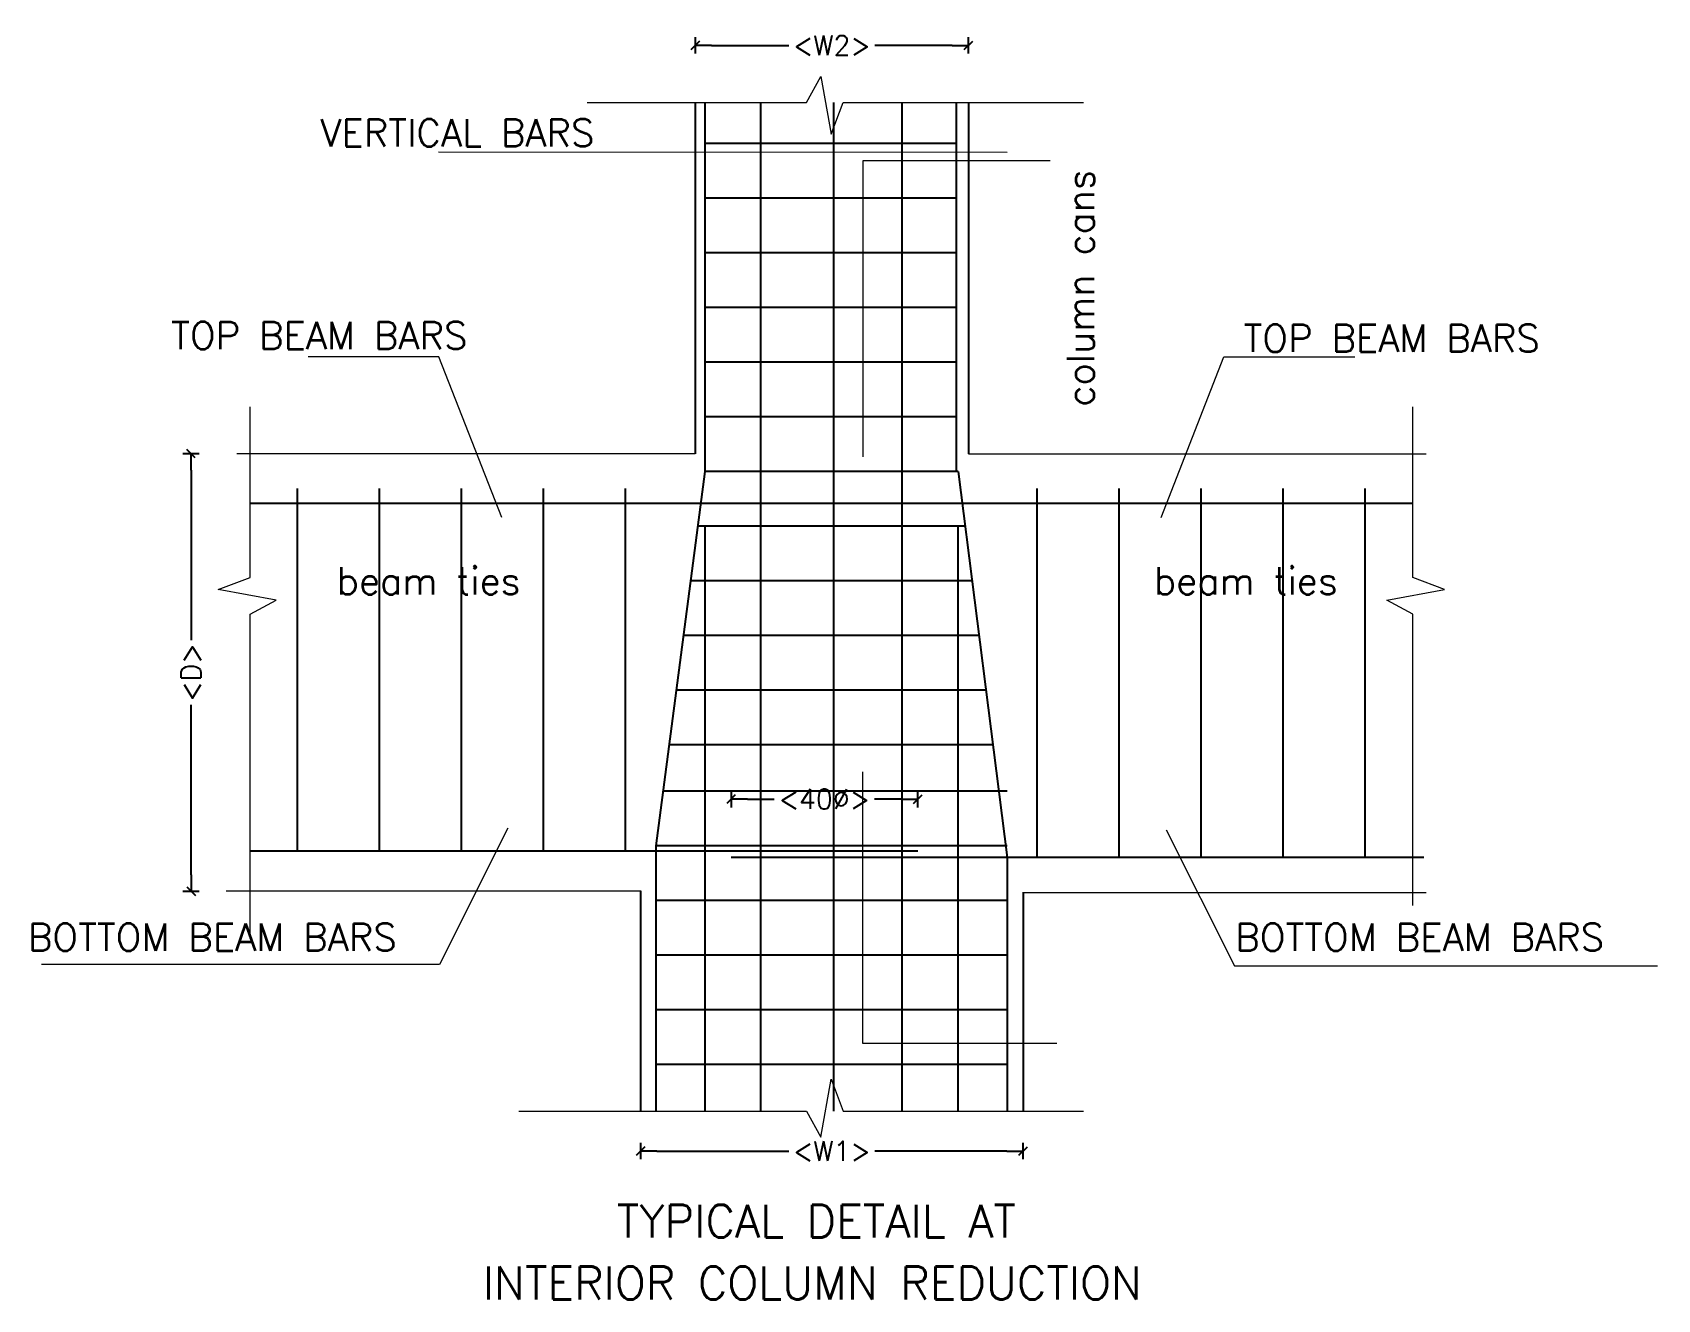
# Model space of a CAD drawing. Extents: x 166525 to 167198, y 178739 to 179747.
# Drawn here: x 166654.83 to 166663.75, y 179388.19 to 179395.14 of the extents above; entities that cross this region are included whole.
import ezdxf

# ---------------------------------------------------------------- set-up
doc = ezdxf.new("R2010")
doc.units = 0
doc.header["$MEASUREMENT"] = 0
doc.layers.get('0').update_dxf_attribs({"linetype": 'CONTINUOUS'})
doc.layers.get('DEFPOINTS').update_dxf_attribs({"linetype": 'CONTINUOUS'})
for name, color, linetype, lineweight in [('BEAM', 6, 'CONTINUOUS', 13), ('LINE', 8, 'CONTINUOUS', 9), ('STIRRUP', 1, 'CONTINUOUS', 25)]:
    doc.layers.add(name, color=color, linetype=linetype, lineweight=lineweight)
for name, color, linetype in [('BEAM-DIM', 4, 'CONTINUOUS'), ('BEAM-REIN', 2, 'CONTINUOUS'), ('Column', 6, 'CONTINUOUS'), ('DIM', 144, 'CONTINUOUS'), ('FOOT-DIM', 4, 'CONTINUOUS'), ('TEXT', 7, 'CONTINUOUS')]:
    doc.layers.add(name, color=color, linetype=linetype)
doc.styles.add('ROMANS', font='romans.shx')
doc.dimstyles.new('Copy(2) of OUTSIDE1-20', dxfattribs={"dimscale": 0, "dimtxt": 18, "dimasz": 15, "dimexe": 0, "dimexo": 0, "dimgap": 0, "dimtad": 0, "dimdec": 0, "dimlfac": 0.2, "dimzin": 0, "dimdsep": 46, "dimtxsty": 'ROMANS', "dimblk1": 'DIMQ', "dimblk2": 'DIMQ', "dimsah": 1, "dimcen": 0, "dimdle": 0.1, "dimse1": 1, "dimse2": 1, "dimclrd": 8, "dimclre": 5, "dimclrt": 3, "dimadec": 0, "dimazin": 0, "dimtfac": 1, "dimtdec": 0, "dimtmove": 2, "dimatfit": 3, "dimldrblk": 'DIMQ', "dimfxl": 1, "dimtolj": 1, "dimtzin": 0, "dimarcsym": 0})

# ---------------------------------------------------------------- blocks, each defined once
blk = doc.blocks.new('DIMQ')
at = {"layer": 'DIM', "color": 6}
for p, q in [((-1, 0), (0, 0)), ((0, -0.5), (0, 0.5))]:
    blk.add_line(p, q, dxfattribs=at)
at = {"layer": 'DIM', "color": 12}
blk.add_line((-0.256, -0.256), (0.261, 0.261), dxfattribs=at)
blk = doc.blocks.new('*D13')
at = {"layer": 'DEFPOINTS', "color": 0, "transparency": 16777216}
for p in [(406750, 171674.6), (406809.4, 171674.6, -1216575.1), (406809.4, 171274.6, -1216575.1)]:
    blk.add_point(p, dxfattribs=at)
at = {"layer": 'FOOT-DIM', "color": 8, "lineweight": -2, "transparency": 16777216}
for p, q in [((406750, 171659.6), (406750, 171504.2)), ((406750, 171289.6), (406750, 171445.1))]:
    blk.add_line(p, q, dxfattribs=at)
at = {"layer": 'FOOT-DIM', "color": 8, "lineweight": -2, "transparency": 16777216, "xscale": 15, "yscale": 15, "zscale": 15}
for p, rotation in [((406750, 171674.6), 90), ((406750, 171274.6), 270)]:
    blk.add_blockref('DIMQ', p, dxfattribs=dict(at, rotation=rotation))
at = {"layer": 'FOOT-DIM', "color": 3, "transparency": 16777216, "insert": (406750, 171474.6), "char_height": 18, "attachment_point": 5, "rotation": 90, "style": 'ROMANS'}
blk.add_mtext('\\A1;<D>', dxfattribs=at)
blk = doc.blocks.new('*D14')
at = {"layer": 'DEFPOINTS', "color": 0, "transparency": 16777216}
for p in [(407211.1, 172048.1), (407211.1, 171977.3, -515078), (407461.1, 171977.3, -333720.9)]:
    blk.add_point(p, dxfattribs=at)
at = {"layer": 'FOOT-DIM', "color": 8, "lineweight": -2, "transparency": 16777216}
for p, q in [((407226.1, 172048.1), (407296.7, 172048.1)), ((407446.1, 172048.1), (407375.5, 172048.1))]:
    blk.add_line(p, q, dxfattribs=at)
at = {"layer": 'FOOT-DIM', "color": 8, "lineweight": -2, "transparency": 16777216, "xscale": 15, "yscale": 15, "zscale": 15, "rotation": 180}
blk.add_blockref('DIMQ', (407211.1, 172048.1), dxfattribs=at)
at = {"layer": 'FOOT-DIM', "color": 8, "lineweight": -2, "transparency": 16777216, "xscale": 15, "yscale": 15, "zscale": 15}
blk.add_blockref('DIMQ', (407461.1, 172048.1), dxfattribs=at)
at = {"layer": 'FOOT-DIM', "color": 3, "transparency": 16777216, "insert": (407336.1, 172048.1), "char_height": 18, "attachment_point": 5, "style": 'ROMANS'}
blk.add_mtext('\\A1;<W2>', dxfattribs=at)
blk = doc.blocks.new('*D15')
at = {"layer": 'DEFPOINTS', "color": 0, "transparency": 16777216}
for p in [(407243.9, 171358.7), (407243.9, 171323.8, -193831.6), (407414.8, 171323.8, -69850.7)]:
    blk.add_point(p, dxfattribs=at)
at = {"layer": 'FOOT-DIM', "color": 8, "lineweight": -2, "transparency": 16777216}
for p, q in [((407258.9, 171358.7), (407283.5, 171358.7)), ((407399.8, 171358.7), (407375.2, 171358.7))]:
    blk.add_line(p, q, dxfattribs=at)
at = {"layer": 'FOOT-DIM', "color": 8, "lineweight": -2, "transparency": 16777216, "xscale": 15, "yscale": 15, "zscale": 15, "rotation": 180}
blk.add_blockref('DIMQ', (407243.9, 171358.7), dxfattribs=at)
at = {"layer": 'FOOT-DIM', "color": 8, "lineweight": -2, "transparency": 16777216, "xscale": 15, "yscale": 15, "zscale": 15}
blk.add_blockref('DIMQ', (407414.8, 171358.7), dxfattribs=at)
at = {"layer": 'FOOT-DIM', "color": 3, "transparency": 16777216, "insert": (407329.3, 171358.7), "char_height": 18, "attachment_point": 5, "style": 'ROMANS'}
blk.add_mtext('\\A1;<40%%c>', dxfattribs=at)
blk = doc.blocks.new('*D16')
at = {"layer": 'DEFPOINTS', "color": 0, "transparency": 16777216}
for p in [(407161.1, 171068.7, -551349.4), (407511.1, 171068.7, -297449.5), (407161.1, 171036.8)]:
    blk.add_point(p, dxfattribs=at)
at = {"layer": 'FOOT-DIM', "color": 8, "lineweight": -2, "transparency": 16777216}
for p, q in [((407176.1, 171036.8), (407296.7, 171036.8)), ((407496.1, 171036.8), (407375.5, 171036.8))]:
    blk.add_line(p, q, dxfattribs=at)
at = {"layer": 'FOOT-DIM', "color": 8, "lineweight": -2, "transparency": 16777216, "xscale": 15, "yscale": 15, "zscale": 15, "rotation": 180}
blk.add_blockref('DIMQ', (407161.1, 171036.8), dxfattribs=at)
at = {"layer": 'FOOT-DIM', "color": 8, "lineweight": -2, "transparency": 16777216, "xscale": 15, "yscale": 15, "zscale": 15}
blk.add_blockref('DIMQ', (407511.1, 171036.8), dxfattribs=at)
at = {"layer": 'FOOT-DIM', "color": 3, "transparency": 16777216, "insert": (407336.1, 171036.8), "char_height": 18, "attachment_point": 5, "style": 'ROMANS'}
blk.add_mtext('\\A1;<W1>', dxfattribs=at)
blk = doc.blocks.new('N')
at = {"layer": 'BEAM'}
for p, q in [((407211.1, 171674.6, -1404044.9), (406791.8, 171674.6, -1315320.2)), ((407461.1, 171674.6, -1403904.5), (407879.7, 171674.6, -1315320.2)), ((407161.6, 171274.6, -1393463.9), (406782.2, 171274.6, -1313668.3)), ((407161.1, 171274.6, -1393463.9), (406791.8, 171274.6, -1315320.2)), ((407510.4, 171273.3, -1393463.9), (407879.7, 171273.3, -1315320.2))]:
    blk.add_line(p, q, dxfattribs=at)
at = {"layer": 'BEAM-REIN'}
for p, q in [((407219.8, 171996, -462086.1), (407219.8, 171658.4, -460952.3)), ((407270.8, 171996, -462086.1), (407270.8, 171073.4, -458987.5)), ((407337.6, 171996, -462086.1), (407337.6, 171073.4, -458987.5)), ((407400.1, 171996, -462086.1), (407400.1, 171073.4, -458987.5)), ((407449.8, 171996, -462086.1), (407449.8, 171658.4, -460952.3)), ((407219.8, 171658.4, -118126.1), (407175.1, 171315.9, -370470)), ((407451.7, 171658.4, -118126.1), (407496.4, 171305.3, -132436.1)), ((407867.5, 171629.1, 29824), (406804, 171629.1, -501012.5)), ((407219.8, 171608.4, -460784.4), (407219.8, 171073.4, -458987.5)), ((407451.5, 171608.4, -460784.4), (407451.5, 171073.4, -458987.5)), ((407414.8, 171311.1, -374181.8), (406804.5, 171311.1, -724257.8)), ((407175.1, 171315.9, -370470), (407175.1, 171073.4, -369655.5)), ((407877.7, 171305.3, -183776.7), (407243.9, 171305.3, -553331)), ((407496.4, 171305.3, -132436.1), (407496.4, 171073.4, -131657))]:
    blk.add_line(p, q, dxfattribs=at)
at = {"layer": 'Column'}
for p, q in [((407211.1, 171996, 130933.5), (407211.1, 171674.6, -530507.8)), ((407461.1, 171996, -134683.9), (407461.1, 171674.6, -133688.7)), ((407161.1, 171274.6, -530507.8), (407161.1, 171073.4, -530507.8)), ((407511.1, 171273.3, -132445.8), (407511.1, 171073.4, -131826.8))]:
    blk.add_line(p, q, dxfattribs=at)
at = {"layer": 'LINE'}
for p, q in [((406976.3, 171950.7, -134602.5), (407496.4, 171950.5, -134602.6)), ((407364.8, 171671.7, -163665.2), (407364.8, 171942.9, -163665.2)), ((407364.8, 171942.9, -163665.2), (407535.7, 171942.9, -163665.2)), ((406976.7, 171763.4, -163665.2), (406857, 171763.4, -163665.2)), ((407034.1, 171616.4, -163665.2), (406976.7, 171763.4, -163665.2)), ((407637.4, 171616.4, -163665.2), (407694.8, 171763.4, -163665.2)), ((407694.8, 171763.4, -163665.2), (407814.5, 171763.4, -163665.2)), ((407364.3, 171383.7, -163665.2), (407364.3, 171135.5, -163665.2)), ((407039.6, 171332.1, -163665.2), (406977.3, 171207.5, -163665.2)), ((407642.1, 171330.7, -161333.6), (407704.4, 171206.2, -161333.6)), ((406977.3, 171207.5, -163665.2), (406613, 171207.5, -163665.2)), ((407704.4, 171206.2, -161333.6), (408091.4, 171206.2, -161333.6)), ((407364.3, 171135.5, -163665.2), (407542, 171135.5, -163665.2))]:
    blk.add_line(p, q, dxfattribs=at)
at = {"layer": 'LINE', "elevation": -371834}
for points in [[(407112.4, 171996), (407312.9, 171996), (407325.9, 172019.8), (407335.6, 171966.8), (407346.5, 171996), (407566.4, 171996)], [(406804, 171231.1), (406804, 171527.8), (406827.8, 171540.8), (406774.8, 171550.5), (406804, 171561.3), (406804, 171717.5)], [(407867.5, 171261.3), (407867.5, 171527.8), (407843.7, 171540.8), (407896.7, 171550.5), (407867.5, 171561.3), (407867.5, 171717.5)], [(407049.9, 171073.4), (407312.9, 171073.4), (407325.9, 171049.6), (407335.6, 171102.6), (407346.5, 171073.4), (407566.4, 171073.4)]]:
    blk.add_lwpolyline(points, dxfattribs=at)
at = {"layer": 'STIRRUP'}
for p, q in [((407449.8, 171958.4, 116184.2), (407219.8, 171958.4, -118126.1)), ((407449.8, 171908.4, 116184.2), (407219.8, 171908.4, -118126.1)), ((407449.8, 171858.4, 116184.2), (407219.8, 171858.4, -118126.1)), ((407449.8, 171808.4, 116184.2), (407219.8, 171808.4, -118126.1)), ((407449.8, 171758.4, 116184.2), (407219.8, 171758.4, -118126.1)), ((407449.8, 171708.4, 116184.2), (407219.8, 171708.4, -118126.1)), ((407451.7, 171658.4, 118126.1), (407219.8, 171658.4, -118126.1)), ((406847.4, 171311.1, 2304.7), (406847.4, 171642.8, 2304.7)), ((406922.4, 171311.1, 2304.7), (406922.4, 171642.8, 2304.7)), ((406997.4, 171311.1, 2304.7), (406997.4, 171642.8, 2304.7)), ((407072.4, 171311.1, 2304.7), (407072.4, 171642.8, 2304.7)), ((407147.4, 171311.1, 2304.7), (407147.4, 171642.8, 2304.7)), ((407524.1, 171305.3, 2304.7), (407524.1, 171642.8, 2304.7)), ((407599.1, 171305.3, 2304.7), (407599.1, 171642.8, 2304.7)), ((407674.1, 171305.3, 2304.7), (407674.1, 171642.8, 2304.7)), ((407749.1, 171305.3, 2304.7), (407749.1, 171642.8, 2304.7)), ((407824.1, 171305.3, 2304.7), (407824.1, 171642.8, 2304.7)), ((407458, 171608.4, 124574.9), (407213.3, 171608.4, -124773.4)), ((407464.4, 171558.4, 131023.8), (407206.8, 171558.4, -131420.7)), ((407470.7, 171508.4, 137472.6), (407200.2, 171508.4, -138067.9)), ((407477, 171458.4, 143921.4), (407193.7, 171458.4, -144715.2)), ((407483.3, 171408.4, 150370.2), (407187.2, 171408.4, -151362.4)), ((407496.4, 171365.9, 163665.2), (407181.6, 171365.9, -157018)), ((407496.4, 171315.9, 163665.2), (407175.1, 171315.9, -163665.2)), ((407496.4, 171265.9, 163665.2), (407175.1, 171265.9, -163665.2)), ((407496.4, 171215.9, 163665.2), (407175.1, 171215.9, -163665.2)), ((407496.4, 171165.9, 163665.2), (407175.1, 171165.9, -163665.2)), ((407496.4, 171115.9, 163665.2), (407175.1, 171115.9, -163665.2))]:
    blk.add_line(p, q, dxfattribs=at)
at = {"layer": 'BEAM-DIM', "style": 'ROMANS'}
for s, p in [('VERTICAL BARS', (406868.2, 171955.6, -134602.5)), ('TOP BEAM BARS', (406731.7, 171770.3, -194838.4)), ('TOP BEAM BARS', (407712.7, 171767.7, -194838.4)), ('beam ties', (406883.1, 171545.8, 589.5)), ('beam ties', (407630.7, 171545.8, 589.5)), ('BOTTOM BEAM BARS', (406600.6, 171220, -194838.3)), ('BOTTOM BEAM BARS', (407705.1, 171220, -194838.3))]:
    blk.add_text(s, height=25, dxfattribs=at).set_placement(p)
blk.add_text('column cans', height=25, rotation=90, dxfattribs=at).set_placement((407576, 171717.8, -133712.1))
at = {"layer": 'TEXT', "style": 'ROMANS'}
for s, p in [('TYPICAL DETAIL AT', (407139.5, 170957.8, 183040.2)), ('INTERIOR COLUMN REDUCTION', (407016.8, 170901.1, 183040.2))]:
    blk.add_text(s, height=30, dxfattribs=at).set_placement(p)
at = {"layer": 'FOOT-DIM'}
for base, p1, p2, text, picture, middle in [((407211.1, 172048.1, 163665.2), (407461.1, 171977.3, -170055.7), (407211.1, 171977.3, -351412.7), '<W2>', '*D14', (407336.1, 172048.1, 163665.2)), ((407243.9, 171358.7, 163665.2), (407414.8, 171323.8, 93814.5), (407243.9, 171323.8, -30166.3), '<40%%c>', '*D15', (407329.3, 171358.7, 163665.2)), ((407161.1, 171036.8, 163665.2), (407511.1, 171068.7, -133784.2), (407161.1, 171068.7, -387684.1), '<W1>', '*D16', (407336.1, 171036.8, 163665.2))]:
    dim = blk.add_linear_dim(base=base, p1=p1, p2=p2, text=text, dimstyle='Copy(2) of OUTSIDE1-20', override={"dimscale": 1}, dxfattribs=at)
    dim.commit()
    dim.dimension.update_dxf_attribs({"geometry": picture, "text_midpoint": middle})
dim = blk.add_linear_dim(base=(406750, 171674.6, -163665.2), p1=(406809.4, 171274.6, -1380240.3), p2=(406809.4, 171674.6, -1380240.3), angle=270, text='<D>', dimstyle='Copy(2) of OUTSIDE1-20', override={"dimscale": 1}, dxfattribs=at)
dim.commit()
dim.dimension.update_dxf_attribs({"geometry": '*D13', "text_midpoint": (406750, 171474.6, -163665.2)})

msp = doc.modelspace()

# ---------------------------------------------------------------- block references
at = {"color": 2, "xscale": 0.005999999993946403, "yscale": 0.005999999993946403, "zscale": 0.005999999993946403}
msp.add_blockref('N', (164215.20182, 178362.78537, 981.99144), dxfattribs=at)

doc.saveas('drawing.dxf')
